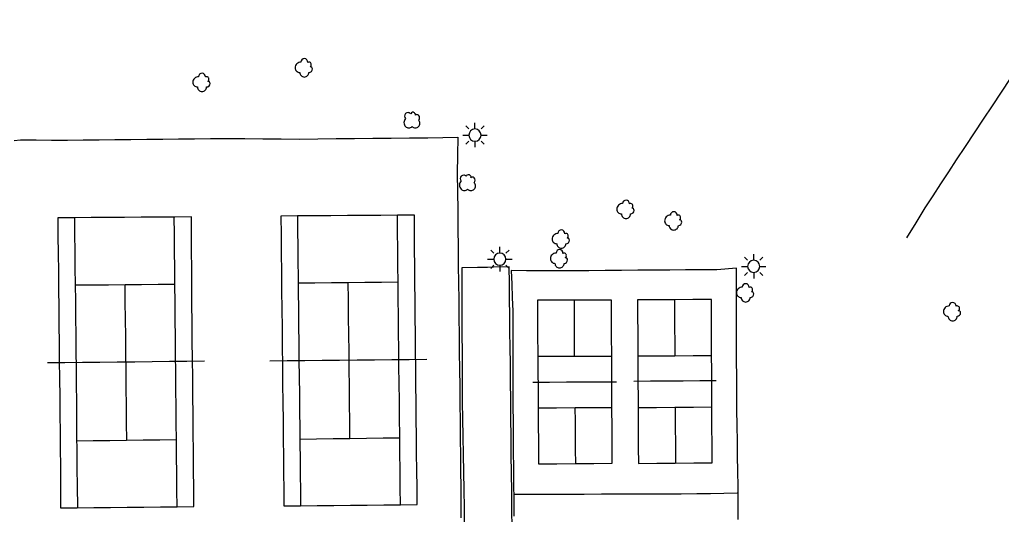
# Model space of a CAD drawing. Header units: feet. Extents: x 3174203 to 3175581, y 1715832 to 1717426.
# Drawn here: x 3174429.3 to 3174693.1, y 1716078.7 to 1716211.7 of the extents above; entities that cross this region are included whole.
import ezdxf

# ---------------------------------------------------------------- set-up
doc = ezdxf.new("R2010")
doc.units = ezdxf.units.FT
doc.header["$MEASUREMENT"] = 0
for name, color, linetype, lineweight, true_color in [('FENCE', 201, 'Continuous', 30, 0xe39cff), ('MISCELLANEOUS', 225, 'Continuous', 30, 0x9c5f7c), ('TENNIS_COURT', 254, 'Continuous', 30, 0xceffb5)]:
    doc.layers.add(name, color=color, linetype=linetype, lineweight=lineweight, true_color=true_color)
for name, color, linetype, lineweight in [('FOOT_PATH', 2, 'Continuous', 30), ('LIGHT_POLE', 5, 'Continuous', 30), ('SHRUB', 14, 'Continuous', 30), ('SINGLE_TREE', 3, 'Continuous', 30)]:
    doc.layers.add(name, color=color, linetype=linetype, lineweight=lineweight)

# ---------------------------------------------------------------- blocks, each defined once
blk = doc.blocks.new('SYM205')
at = {"lineweight": -2}
for p, q in [((0, 0.25), (0, 0.5)), ((-0.25, 0.25), (-0.375, 0.375)), ((0.25, 0.25), (0.375, 0.375)), ((0.25, 0), (0.5, 0)), ((-0.25, -0.25), (-0.375, -0.375)), ((0, -0.25), (0, -0.5)), ((0.25, -0.25), (0.375, -0.375))]:
    blk.add_line(p, q, dxfattribs=at)
at = {"lineweight": -2, "flags": 128}
blk.add_lwpolyline([(-0.5, 0), (-0.25, 0, 1), (0.25, 0, 1), (-0.25, 0)], format="xyb", dxfattribs=at)
blk = doc.blocks.new('SYM205_1')
at = {"layer": 'LIGHT_POLE', "ltscale": 0.25, "xscale": 26.246667, "yscale": 26.246667, "zscale": 26.246667}
blk.add_blockref('SYM205', (0, 0), dxfattribs=at)
blk = doc.blocks.new('SYM003')
at = {"layer": 'LIGHT_POLE', "ltscale": 0.25, "xscale": 0.5, "yscale": 0.5, "zscale": 0.5}
blk.add_blockref('SYM205_1', (0, 0), dxfattribs=at)
blk = doc.blocks.new('SYM231')
at = {"layer": 'SHRUB', "ltscale": 0.25}
for centre, radius, start, end in [((-3.391965, -0.296476), 6.151557904322032, 89.999957, 180.000043), ((0.298974, 5.855085), 3.69093474259322, 89.999957, 180.000043), ((0.29898, 5.855085), 3.690934742593219, 354.734283, 90.000043), ((5.220229, 3.394459), 2.460623161728813, 342.885514, 120.419776), ((6.45054, 2.164144), 1.230311580864407, 269.999957, 24.295265), ((6.450541, -1.526791), 2.460623161728813, 359.999957, 90.000043), ((-4.622277, -0.296484), 4.921246323457626, 179.999957, 270.000043), ((0.298973, -5.217734), 4.921246323457627, 179.999957, 270.000043), ((0.298981, -5.217734), 4.921246323457626, 269.999957, 4.3e-05), ((5.22023, -1.526796), 3.690934742593219, 269.999957, 4.3e-05)]:
    blk.add_arc(centre, radius, start, end, dxfattribs=at)
blk = doc.blocks.new('SYM006')
at = {"layer": 'SHRUB', "ltscale": 0.25, "xscale": 0.5, "yscale": 0.5, "zscale": 0.5}
blk.add_blockref('SYM231', (0, 0), dxfattribs=at)
blk = doc.blocks.new('SYM217')
at = {"layer": 'SINGLE_TREE', "ltscale": 0.25}
for centre, radius, start, end in [((-2.259399, -2.219148), 6.151557904322033, 134.999957, 225.000043), ((-3.999321, 4.74055), 3.690934742593219, 134.999957, 225.000043), ((-3.999317, 4.740554), 3.690934742593219, 39.734283, 135.000043), ((1.220457, 6.480478), 2.460623161728813, 27.885514, 165.419776), ((2.960383, 6.480475), 1.230311580864406, 314.999957, 69.295265), ((5.570268, 3.870591), 2.460623161728813, 44.999957, 135.000043), ((4.70031, 3.000626), 3.690934742593219, 314.999957, 45.000043), ((3.830349, -3.08911), 4.921246323457626, 314.999957, 45.000043), ((-3.129355, -3.089116), 4.921246323457626, 224.999957, 315.000043), ((3.830344, -3.089116), 4.921246323457627, 224.999957, 315.000043)]:
    blk.add_arc(centre, radius, start, end, dxfattribs=at)
blk = doc.blocks.new('SYM007')
at = {"layer": 'SINGLE_TREE', "ltscale": 0.25, "xscale": 0.5, "yscale": 0.5, "zscale": 0.5}
blk.add_blockref('SYM217', (0, 0), dxfattribs=at)

msp = doc.modelspace()

# ---------------------------------------------------------------- linework, layer by layer
at = {"layer": 'FENCE'}
for points in [[(3174667.507576, 1716153.190889, 5240.561), (3174669.979046, 1716157.18126, 5240.459), (3174672.450516, 1716161.171632, 5240.379), (3174674.547528, 1716164.390056, 5240.701), (3174676.644539, 1716167.608481, 5240.99), (3174678.741551, 1716170.826905, 5241.642), (3174680.838563, 1716174.04533, 5242.122), (3174683.247817, 1716177.680682, 5243.166), (3174685.657071, 1716181.316034, 5243.915), (3174688.066325, 1716184.951387, 5244.847), (3174690.475579, 1716188.586739, 5245.623), (3174692.884833, 1716192.222091, 5246.504), (3174695.294087, 1716195.857443, 5247.339), (3174697.703341, 1716199.492796, 5248.052), (3174700.082468, 1716203.347407, 5248.992), (3174702.098554, 1716206.124397, 5249.63), (3174704.11464, 1716208.901388, 5250.012), (3174706.130725, 1716211.678378, 5250.325)], [(3174427.79658, 1716179.272709, 5244.021), (3174429.573545, 1716179.466454, 5244.008635), (3174433.723476, 1716179.395131, 5243.985593), (3174437.873406, 1716179.323808, 5243.959822), (3174442.131324, 1716179.372476, 5243.928725), (3174446.389243, 1716179.421145, 5243.893532), (3174450.647161, 1716179.469814, 5243.85762), (3174454.905079, 1716179.518483, 5243.817969), (3174459.162998, 1716179.567151, 5243.777), (3174463.420916, 1716179.61582, 5243.739818), (3174467.706464, 1716179.652333, 5243.703854), (3174471.992012, 1716179.688847, 5243.670438), (3174476.27756, 1716179.72536, 5243.63892), (3174480.563108, 1716179.761873, 5243.604079), (3174484.848656, 1716179.798386, 5243.56863), (3174489.744942, 1716179.763224, 5243.525012), (3174494.641228, 1716179.728061, 5243.484867), (3174499.537514, 1716179.692898, 5243.445353), (3174504.4338, 1716179.657736, 5243.409294), (3174509.361376, 1716179.705673, 5243.37136), (3174514.288953, 1716179.75361, 5243.3305), (3174519.21653, 1716179.801546, 5243.293125), (3174524.144106, 1716179.849483, 5243.259), (3174529.071683, 1716179.89742, 5243.226153), (3174533.99926, 1716179.945357, 5243.196648), (3174538.926837, 1716179.993294, 5243.167767), (3174542.926731, 1716180.08318, 5243.14725), (3174546.926625, 1716180.173066, 5243.128), (3174546.866106, 1716175.293151, 5243.094806), (3174546.805586, 1716170.413236, 5243.056833), (3174546.861776, 1716165.469283, 5243.018313), (3174546.917966, 1716160.52533, 5242.979688), (3174546.974157, 1716155.581378, 5242.93625), (3174547.030347, 1716150.637425, 5242.892313), (3174547.086537, 1716145.693472, 5242.851), (3174547.138783, 1716141.053879, 5242.817), (3174547.191029, 1716136.414286, 5242.781875), (3174547.243275, 1716131.774693, 5242.744875), (3174547.295521, 1716127.1351, 5242.709), (3174547.347767, 1716122.495507, 5242.678), (3174547.400013, 1716117.855914, 5242.643375), (3174547.452259, 1716113.216321, 5242.608903), (3174547.504505, 1716108.576728, 5242.577313), (3174547.556751, 1716103.937134, 5242.54625), (3174547.608997, 1716099.297541, 5242.516951), (3174547.661243, 1716094.657948, 5242.484553), (3174547.694961, 1716090.507931, 5242.45775), (3174547.728679, 1716086.357915, 5242.43325), (3174547.762398, 1716082.207898, 5242.407855), (3174547.796116, 1716078.057881, 5242.383203)], [(3174622.2413, 1716077.602815, 5241.906), (3174622.231678, 1716082.022634, 5241.943554), (3174622.222057, 1716086.442452, 5241.981215), (3174622.147172, 1716090.503614, 5242.02025), (3174622.072287, 1716094.564776, 5242.061031), (3174621.997402, 1716098.625939, 5242.0985), (3174621.922518, 1716102.687101, 5242.133253), (3174621.894505, 1716107.075578, 5242.17375), (3174621.866493, 1716111.464055, 5242.21225), (3174621.838481, 1716115.852532, 5242.24675), (3174621.810469, 1716120.241009, 5242.2815), (3174621.782457, 1716124.629486, 5242.320989), (3174621.774872, 1716128.701337, 5242.357112), (3174621.767288, 1716132.773187, 5242.389458), (3174621.759703, 1716136.845038, 5242.418009), (3174621.752118, 1716140.916889, 5242.442834), (3174621.744533, 1716144.988739, 5242.466985), (3174616.511431, 1716144.566556, 5242.502759), (3174612.290173, 1716144.545831, 5242.528533), (3174608.068916, 1716144.525106, 5242.550689), (3174603.847659, 1716144.504381, 5242.569045), (3174599.626402, 1716144.483656, 5242.585272), (3174595.243596, 1716144.43703, 5242.602926), (3174590.860791, 1716144.390403, 5242.624882), (3174586.477986, 1716144.343777, 5242.65075), (3174582.095181, 1716144.297151, 5242.678236), (3174577.712375, 1716144.250525, 5242.705726), (3174573.610576, 1716144.273537, 5242.726865), (3174569.508777, 1716144.29655, 5242.746513), (3174565.406979, 1716144.319563, 5242.762), (3174561.30518, 1716144.342575, 5242.833), (3174561.43522, 1716140.723856, 5242.784), (3174561.56526, 1716137.105137, 5242.744298), (3174561.6953, 1716133.486418, 5242.708413), (3174561.702422, 1716129.189177, 5242.667176), (3174561.709545, 1716124.891937, 5242.6295), (3174561.716668, 1716120.594696, 5242.59275), (3174561.723791, 1716116.297456, 5242.55275), (3174561.730913, 1716112.000215, 5242.51075), (3174561.759743, 1716107.929239, 5242.4735), (3174561.788573, 1716103.858264, 5242.44025), (3174561.817403, 1716099.787288, 5242.40875), (3174561.846233, 1716095.716312, 5242.373669), (3174561.889279, 1716091.414329, 5242.33325), (3174561.932325, 1716087.112345, 5242.28875), (3174561.97537, 1716082.810362, 5242.24425), (3174562.018416, 1716078.508379, 5242.20225)], [(3174562.06532, 1716084.35918, 5242.25), (3174566.758864, 1716084.372593, 5242.230834), (3174571.452409, 1716084.386006, 5242.207788), (3174576.145954, 1716084.399419, 5242.181655), (3174580.839498, 1716084.412832, 5242.155), (3174585.533043, 1716084.426245, 5242.123555), (3174589.80419, 1716084.441187, 5242.099), (3174594.075337, 1716084.456129, 5242.077766), (3174598.346485, 1716084.471072, 5242.059563), (3174602.617632, 1716084.486014, 5242.046), (3174606.888779, 1716084.500956, 5242.032112), (3174611.159927, 1716084.515898, 5242.015448), (3174614.748907, 1716084.576753, 5242.0025), (3174618.337887, 1716084.637609, 5241.988375), (3174621.926868, 1716084.698464, 5241.97)]]:
    msp.add_polyline3d(points, dxfattribs=at)
at = {"layer": 'FOOT_PATH'}
msp.add_polyline3d([(3174561.506812, 1716075.320513, 5242.123633), (3174561.458023, 1716080.215128, 5242.174499), (3174561.409235, 1716085.109742, 5242.222375), (3174561.360447, 1716090.004357, 5242.269844), (3174561.311658, 1716094.898971, 5242.321), (3174561.26287, 1716099.793586, 5242.36975), (3174561.214082, 1716104.6882, 5242.4135), (3174561.165294, 1716109.582815, 5242.455563), (3174561.116505, 1716114.477429, 5242.50025), (3174561.067717, 1716119.372044, 5242.548589), (3174561.013269, 1716123.699021, 5242.588), (3174560.95882, 1716128.025998, 5242.630368), (3174560.904372, 1716132.352976, 5242.676255), (3174560.849923, 1716136.679953, 5242.72331), (3174560.795475, 1716141.006931, 5242.776), (3174560.741026, 1716145.333908, 5242.818), (3174556.491604, 1716145.246972, 5242.303), (3174554.919464, 1716145.214808, 5242.25653), (3174552.242182, 1716145.160036, 5242.324), (3174547.99276, 1716145.073099, 5242.858), (3174548.012493, 1716140.57637, 5242.802), (3174548.032227, 1716136.079641, 5242.759107), (3174548.05196, 1716131.582911, 5242.719762), (3174548.071694, 1716127.086182, 5242.684193), (3174548.091428, 1716122.589453, 5242.65), (3174548.111161, 1716118.092723, 5242.62), (3174548.130895, 1716113.595994, 5242.58925), (3174548.150628, 1716109.099264, 5242.555), (3174548.170362, 1716104.602535, 5242.522202), (3174548.258226, 1716099.831694, 5242.488), (3174548.346091, 1716095.060853, 5242.451), (3174548.433955, 1716090.290012, 5242.417), (3174548.521819, 1716085.519171, 5242.38575), (3174548.609684, 1716080.74833, 5242.351539), (3174548.697548, 1716075.977489, 5242.313346)], dxfattribs=at)
at = {"layer": 'MISCELLANEOUS', "extrusion": (-0.010957156595627, 0.9999399685577824, 1.78260498e-08), "elevation": 1681233.751975, "flags": 128}
msp.add_lwpolyline([(-3193092.128728, 5243.18603), (-3193087.45086, 5243.218468), (-3193082.772992, 5243.25503), (-3193078.095124, 5243.295968), (-3193073.417256, 5243.33428), (-3193068.739388, 5243.37503), (-3193064.06152, 5243.41578), (-3193059.383653, 5243.45303), (-3193054.705785, 5243.494593), (-3193050.027917, 5243.54003)], dxfattribs=at)
at = {"layer": 'MISCELLANEOUS', "extrusion": (-0.0104913764010906, 0.9999449639961243, 1.80464302e-08), "elevation": 1682720.768854, "flags": 128}
msp.add_lwpolyline([(-3192368.347117, 5242.703633), (-3192363.66873, 5242.738977), (-3192358.990342, 5242.774995), (-3192354.311955, 5242.81457), (-3192349.633567, 5242.853883), (-3192344.955179, 5242.893133), (-3192340.276792, 5242.929633), (-3192335.598404, 5242.965633), (-3192330.920016, 5243.002883), (-3192326.241629, 5243.036633)], dxfattribs=at)
at = {"layer": 'MISCELLANEOUS', "extrusion": (-0.0044365413820643, 0.999990158501853, 6.37203756e-08), "elevation": 1702013.458883, "flags": 128}
msp.add_lwpolyline([(-3182149.496826, 5242.409547), (-3182153.979294, 5242.390297), (-3182158.461761, 5242.370547), (-3182162.944229, 5242.347766), (-3182167.426697, 5242.32986), (-3182171.909164, 5242.316547)], dxfattribs=at)
at = {"layer": 'MISCELLANEOUS', "extrusion": (0.0069277018326911, -0.9999760031857348, 1.73162227e-08), "elevation": -1694080.812894, "flags": 128}
msp.add_lwpolyline([(3186428.881876, 5242.304335), (3186424.45833, 5242.32421), (3186420.034784, 5242.346835), (3186415.611238, 5242.370773), (3186411.187692, 5242.391585), (3186406.764145, 5242.415335)], dxfattribs=at)
at = {"layer": 'TENNIS_COURT', "extrusion": (0.008897409328072, -0.9999604172702276, 3.32764686e-08), "elevation": -1687828.237507, "flags": 128}
msp.add_lwpolyline([(3189587.762258, 5243.651165), (3189592.22394, 5243.61686), (3189596.685622, 5243.581737), (3189601.147304, 5243.542227), (3189605.608986, 5243.503915), (3189610.070668, 5243.461884), (3189614.532351, 5243.416165)], dxfattribs=at)
at = {"layer": 'TENNIS_COURT', "extrusion": (0.9999521464560489, 0.0097828829053992, 8.7436795e-09), "elevation": 3191094.529355, "flags": 128}
msp.add_lwpolyline([(1684961.38948, 5243.168098), (1684966.029031, 5243.203848), (1684970.668583, 5243.235098), (1684975.308134, 5243.267098), (1684979.947686, 5243.300098), (1684984.587237, 5243.333348), (1684989.226789, 5243.362598), (1684993.86634, 5243.390348), (1684998.505891, 5243.416098), (1685003.145443, 5243.440098)], dxfattribs=at)
at = {"layer": 'TENNIS_COURT', "extrusion": (0.0102608180962962, -0.999947356420324, 8e-16), "elevation": -1683477.679317, "flags": 128}
msp.add_lwpolyline([(3191945.969825, 5243.117), (3191950.444722, 5243.079), (3191954.919618, 5243.044), (3191959.394515, 5243.0085), (3191963.869411, 5242.97625), (3191968.344308, 5242.939938), (3191972.819204, 5242.901)], dxfattribs=at)
at = {"layer": 'TENNIS_COURT', "extrusion": (-0.9999481866330782, -0.0101795898352292, 7.22552322e-08), "elevation": -3191822.679009, "flags": 128}
msp.add_lwpolyline([(-1683695.132212, 5242.940626), (-1683699.780257, 5242.974126), (-1683704.428303, 5243.005876), (-1683709.076348, 5243.041626), (-1683713.724393, 5243.075876), (-1683718.372439, 5243.106626), (-1683723.020484, 5243.138938), (-1683727.668529, 5243.173876), (-1683732.316574, 5243.206688), (-1683736.96462, 5243.235626)], dxfattribs=at)
at = {"layer": 'TENNIS_COURT', "extrusion": (-0.9999961107801725, -0.0027889827049358, 2.55730709e-08), "elevation": -3179379.073749, "flags": 128}
msp.add_lwpolyline([(-1707275.951111, 5242.591306), (-1707272.193913, 5242.554806), (-1707268.436716, 5242.523306), (-1707264.679518, 5242.491306), (-1707260.92232, 5242.460306)], dxfattribs=at)
at = {"layer": 'TENNIS_COURT', "extrusion": (-0.9999942551310104, -0.0033896467332191, 1e-16), "elevation": -3180377.096623, "flags": 128}
msp.add_lwpolyline([(-1705350.862647, 5242.508), (-1705354.616767, 5242.54425), (-1705358.370887, 5242.576625), (-1705362.125007, 5242.60575), (-1705365.879127, 5242.632)], dxfattribs=at)
at = {"layer": 'TENNIS_COURT', "extrusion": (0.0010253814169875, -0.9999994742963357, 4.40157144e-08), "elevation": -1712865.364479, "flags": 128}
msp.add_lwpolyline([(3176326.423405, 5242.629393), (3176331.384975, 5242.608393), (3176336.346545, 5242.582393), (3176341.308115, 5242.552393), (3176346.269685, 5242.522393)], dxfattribs=at)
at = {"layer": 'TENNIS_COURT', "extrusion": (-0.0059480146793902, 0.9999823104042262, 7.334088e-10), "elevation": 1697208.559909, "flags": 128}
msp.add_lwpolyline([(-3184746.642705, 5242.410755), (-3184751.595382, 5242.392005), (-3184756.548058, 5242.370443), (-3184761.500735, 5242.345755), (-3184766.453411, 5242.317755)], dxfattribs=at)
at = {"layer": 'TENNIS_COURT', "extrusion": (0.0037855599716896, -0.9999928347421768, 7.74486582e-08), "elevation": -1704077.738833, "flags": 128}
msp.add_lwpolyline([(3181042.195453, 5242.562979), (3181047.150589, 5242.536979), (3181052.105724, 5242.510729), (3181057.060859, 5242.482229), (3181062.015995, 5242.455979)], dxfattribs=at)
at = {"layer": 'TENNIS_COURT', "extrusion": (0.9999592124211797, 0.0090318045810715, 1.530410501e-07), "elevation": 3189948.445762, "flags": 128}
msp.add_lwpolyline([(1687365.425006, 5241.896807), (1687361.67362, 5241.858807), (1687357.922233, 5241.825057), (1687354.170847, 5241.792057), (1687350.41946, 5241.759807)], dxfattribs=at)
at = {"layer": 'TENNIS_COURT', "extrusion": (0.0074800017490325, -0.9999720243955856, 1.695373568e-07), "elevation": -1692313.632396, "flags": 128}
msp.add_lwpolyline([(3187343.026603, 5242.57791), (3187347.979196, 5242.55241), (3187352.931789, 5242.53066), (3187357.884382, 5242.50516), (3187362.836974, 5242.47891)], dxfattribs=at)
at = {"layer": 'TENNIS_COURT', "extrusion": (-0.9999653521335403, -0.00832433375317, 1.042802185e-07), "elevation": -3188780.745154, "flags": 128}
msp.add_lwpolyline([(-1689621.762122, 5242.583527), (-1689616.771883, 5242.538014), (-1689611.781644, 5242.493103), (-1689606.791405, 5242.451527)], dxfattribs=at)
at = {"layer": 'TENNIS_COURT', "extrusion": (-0.0134683287922214, 0.9999092979463409, 1.03090586e-08), "elevation": 1673188.563914, "flags": 128}
msp.add_lwpolyline([(-3197269.677394, 5243.305751), (-3197274.14071, 5243.271001), (-3197278.604026, 5243.232251), (-3197283.067342, 5243.191876), (-3197287.530657, 5243.152276), (-3197291.993973, 5243.109775), (-3197296.457289, 5243.066751)], dxfattribs=at)
at = {"layer": 'TENNIS_COURT', "extrusion": (0.0126541136926489, -0.9999199334980045, 1.3884927e-09), "elevation": -1675791.226555, "flags": 128}
msp.add_lwpolyline([(3195966.083939, 5242.825327), (3195970.552001, 5242.792077), (3195975.020063, 5242.754327), (3195979.488124, 5242.720264), (3195983.956186, 5242.689296), (3195988.424248, 5242.654108), (3195992.89231, 5242.614327)], dxfattribs=at)
at = {"layer": 'TENNIS_COURT'}
for points in [[(3174439.542662, 1716158.502571, 5243.758), (3174439.594054, 1716153.706966, 5243.731), (3174439.645447, 1716148.911362, 5243.69307), (3174439.69684, 1716144.115758, 5243.658836), (3174439.748232, 1716139.320153, 5243.62827), (3174439.799625, 1716134.524549, 5243.598872), (3174439.851017, 1716129.728944, 5243.56825), (3174439.90241, 1716124.93334, 5243.537), (3174439.953803, 1716120.137736, 5243.507), (3174440.005195, 1716115.342131, 5243.47575), (3174440.056588, 1716110.546527, 5243.44575), (3174440.10798, 1716105.750923, 5243.413), (3174440.159373, 1716100.955318, 5243.382), (3174440.210766, 1716096.159714, 5243.355), (3174440.231453, 1716092.288744, 5243.334), (3174440.25214, 1716088.417774, 5243.30925), (3174440.272828, 1716084.546804, 5243.282804), (3174440.293515, 1716080.675834, 5243.253467), (3174444.768606, 1716080.721359, 5243.216742), (3174449.243698, 1716080.766884, 5243.17999), (3174453.718789, 1716080.812409, 5243.139808), (3174458.19388, 1716080.857934, 5243.1015), (3174462.668972, 1716080.90346, 5243.064913), (3174467.144063, 1716080.948985, 5243.02419), (3174471.619154, 1716080.99451, 5242.979), (3174476.094246, 1716081.040035, 5242.938), (3174476.046722, 1716085.980388, 5242.967), (3174475.999198, 1716090.920741, 5243.005095), (3174475.951675, 1716095.861094, 5243.039952), (3174475.904151, 1716100.801447, 5243.071341), (3174475.856628, 1716105.7418, 5243.0995), (3174475.809104, 1716110.682153, 5243.13225), (3174475.761581, 1716115.622506, 5243.162), (3174475.714057, 1716120.562859, 5243.19425), (3174475.666533, 1716125.503212, 5243.229), (3174475.61901, 1716130.443565, 5243.2635), (3174475.571486, 1716135.383918, 5243.29825), (3174475.523963, 1716140.324271, 5243.33643), (3174475.496365, 1716144.92763, 5243.3685), (3174475.468767, 1716149.530988, 5243.3975), (3174475.44117, 1716154.134347, 5243.4305), (3174475.413572, 1716158.737706, 5243.462), (3174470.929708, 1716158.708314, 5243.494875), (3174466.445845, 1716158.678922, 5243.530438), (3174461.961981, 1716158.64953, 5243.565), (3174457.478117, 1716158.620138, 5243.599875), (3174452.994253, 1716158.590746, 5243.631493), (3174448.510389, 1716158.561355, 5243.66598), (3174444.026526, 1716158.531963, 5243.704)], [(3174499.429986, 1716158.9906, 5243.261), (3174499.483038, 1716153.992089, 5243.238), (3174499.536089, 1716148.993578, 5243.199563), (3174499.589141, 1716143.995067, 5243.164281), (3174499.642193, 1716138.996556, 5243.132295), (3174499.695245, 1716133.998045, 5243.103303), (3174499.748297, 1716128.999534, 5243.073725), (3174499.801348, 1716124.001023, 5243.041), (3174499.8544, 1716119.002512, 5243.008), (3174499.907452, 1716114.004001, 5242.972), (3174499.960504, 1716109.00549, 5242.938), (3174500.013556, 1716104.006979, 5242.9), (3174500.066608, 1716099.008468, 5242.863808), (3174500.112943, 1716094.560357, 5242.834), (3174500.159279, 1716090.112246, 5242.805), (3174500.205614, 1716085.664136, 5242.77375), (3174500.25195, 1716081.216025, 5242.742848), (3174504.726895, 1716081.262423, 5242.707), (3174509.201841, 1716081.308822, 5242.668), (3174513.676787, 1716081.35522, 5242.6315), (3174518.151733, 1716081.401618, 5242.596301), (3174522.626679, 1716081.448016, 5242.561595), (3174527.101625, 1716081.494415, 5242.522942), (3174531.576571, 1716081.540813, 5242.483), (3174536.051516, 1716081.587211, 5242.431), (3174535.99895, 1716086.169564, 5242.467), (3174535.946383, 1716090.751916, 5242.504927), (3174535.893816, 1716095.334269, 5242.538336), (3174535.841249, 1716099.916621, 5242.567641), (3174535.788682, 1716104.498974, 5242.598), (3174535.736115, 1716109.081326, 5242.628793), (3174535.694341, 1716113.639732, 5242.66125), (3174535.652567, 1716118.198137, 5242.69), (3174535.610793, 1716122.756542, 5242.720188), (3174535.569019, 1716127.314948, 5242.75375), (3174535.527245, 1716131.873353, 5242.78575), (3174535.485471, 1716136.431758, 5242.815875), (3174535.443697, 1716140.990163, 5242.84925), (3174535.401923, 1716145.548569, 5242.882563), (3174535.360149, 1716150.106974, 5242.913), (3174535.318375, 1716154.665379, 5242.946), (3174535.276601, 1716159.223785, 5242.982), (3174530.795774, 1716159.194637, 5243.02), (3174526.314947, 1716159.165489, 5243.05725), (3174521.83412, 1716159.13634, 5243.091), (3174517.353293, 1716159.107192, 5243.122363), (3174512.872466, 1716159.078044, 5243.156306), (3174508.39164, 1716159.048896, 5243.191662), (3174503.910813, 1716159.019748, 5243.231)], [(3174595.213231, 1716136.506768, 5242.547), (3174595.234013, 1716132.111611, 5242.514), (3174595.254796, 1716127.716454, 5242.468974), (3174595.275579, 1716123.321297, 5242.427867), (3174595.296362, 1716118.92614, 5242.390669), (3174595.317145, 1716114.530983, 5242.35472), (3174595.337928, 1716110.135826, 5242.317563), (3174595.358711, 1716105.740669, 5242.282855), (3174595.380281, 1716101.372281, 5242.252279), (3174595.401851, 1716097.003892, 5242.222415), (3174595.42342, 1716092.635504, 5242.196458), (3174600.375047, 1716092.680039, 5242.164946), (3174605.326674, 1716092.724575, 5242.129573), (3174610.278301, 1716092.76911, 5242.09), (3174615.229927, 1716092.813645, 5242.059), (3174615.207071, 1716097.676775, 5242.1), (3174615.184214, 1716102.539904, 5242.149121), (3174615.161358, 1716107.403033, 5242.19424), (3174615.138501, 1716112.266162, 5242.23794), (3174615.115644, 1716117.129291, 5242.27825), (3174615.092788, 1716121.992421, 5242.317392), (3174615.069931, 1716126.85555, 5242.352486), (3174615.047075, 1716131.718679, 5242.383546), (3174615.024218, 1716136.581808, 5242.413321), (3174610.071471, 1716136.563048, 5242.448204), (3174605.118724, 1716136.544288, 5242.484408), (3174600.165977, 1716136.525528, 5242.527)], [(3174568.304127, 1716136.428567, 5242.69), (3174568.338751, 1716131.664822, 5242.656), (3174568.373375, 1716126.901078, 5242.605324), (3174568.408, 1716122.137333, 5242.558287), (3174568.442624, 1716117.373589, 5242.515147), (3174568.477248, 1716112.609844, 5242.475), (3174568.511873, 1716107.8461, 5242.435), (3174568.546497, 1716103.082355, 5242.395381), (3174568.581121, 1716098.318611, 5242.359146), (3174568.603932, 1716092.514397, 5242.319004), (3174573.556839, 1716092.550928, 5242.28562), (3174578.509746, 1716092.587459, 5242.247886), (3174583.462653, 1716092.623989, 5242.206), (3174588.41556, 1716092.66052, 5242.188), (3174588.38918, 1716097.52548, 5242.234), (3174588.362799, 1716102.39044, 5242.282505), (3174588.336419, 1716107.255399, 5242.32737), (3174588.310039, 1716112.120359, 5242.370946), (3174588.283658, 1716116.985319, 5242.41175), (3174588.257278, 1716121.850279, 5242.451534), (3174588.230897, 1716126.715239, 5242.487599), (3174588.204517, 1716131.580198, 5242.519738), (3174588.178136, 1716136.445158, 5242.551157), (3174583.209634, 1716136.44101, 5242.586544), (3174578.241131, 1716136.436862, 5242.623332), (3174573.272629, 1716136.432714, 5242.664)]]:
    msp.add_polyline3d(points, close=True, dxfattribs=at)
for points in [[(3174444.015185, 1716158.531888, 5243.706), (3174444.063777, 1716154.055582, 5243.676375), (3174444.112368, 1716149.579276, 5243.644813), (3174444.160959, 1716145.102969, 5243.617672), (3174444.209551, 1716140.626663, 5243.59325), (3174444.258142, 1716136.150357, 5243.568188), (3174444.306733, 1716131.67405, 5243.54), (3174444.355325, 1716127.197744, 5243.511), (3174444.403916, 1716122.721438, 5243.482549), (3174444.445291, 1716118.217571, 5243.45025), (3174444.486665, 1716113.713703, 5243.419), (3174444.52804, 1716109.209836, 5243.38925), (3174444.569414, 1716104.705969, 5243.36025), (3174444.610789, 1716100.202101, 5243.33), (3174444.652164, 1716095.698234, 5243.30275), (3174444.693538, 1716091.194367, 5243.27555), (3174444.734913, 1716086.690499, 5243.245449), (3174444.801831, 1716080.721697, 5243.2)], [(3174471.581387, 1716080.994125, 5242.98), (3174471.536878, 1716085.477743, 5243.00075), (3174471.49237, 1716089.96136, 5243.026), (3174471.447861, 1716094.444977, 5243.056), (3174471.403352, 1716098.928594, 5243.0855), (3174471.358844, 1716103.412212, 5243.12), (3174471.314335, 1716107.895829, 5243.151), (3174471.269827, 1716112.379446, 5243.177438), (3174471.220945, 1716117.088019, 5243.206), (3174471.172064, 1716121.796592, 5243.239), (3174471.123183, 1716126.505165, 5243.272), (3174471.074301, 1716131.213738, 5243.301926), (3174471.02542, 1716135.922311, 5243.331028), (3174470.982407, 1716140.479355, 5243.3615), (3174470.939393, 1716145.036399, 5243.395875), (3174470.89638, 1716149.593443, 5243.427), (3174470.853367, 1716154.150488, 5243.45525), (3174470.810353, 1716158.707532, 5243.481)], [(3174503.913846, 1716159.019768, 5243.233), (3174503.950614, 1716154.944207, 5243.206), (3174503.987383, 1716150.868646, 5243.17875), (3174504.024152, 1716146.793084, 5243.149438), (3174504.06092, 1716142.717523, 5243.123), (3174504.097689, 1716138.641962, 5243.100478), (3174504.149771, 1716134.072776, 5243.072), (3174504.201853, 1716129.503591, 5243.044), (3174504.253935, 1716124.934405, 5243.014), (3174504.306017, 1716120.365219, 5242.981), (3174504.358099, 1716115.796033, 5242.94575), (3174504.410181, 1716111.226847, 5242.913438), (3174504.462263, 1716106.657661, 5242.882161), (3174504.514345, 1716102.088475, 5242.848644), (3174504.552969, 1716097.923224, 5242.816286), (3174504.591594, 1716093.757974, 5242.787), (3174504.630219, 1716089.592723, 5242.75975), (3174504.668844, 1716085.427472, 5242.7325), (3174504.707469, 1716081.262222, 5242.709)], [(3174531.527823, 1716081.540308, 5242.488), (3174531.481195, 1716086.190108, 5242.517063), (3174531.434568, 1716090.839908, 5242.54975), (3174531.38794, 1716095.489708, 5242.58425), (3174531.341313, 1716100.139508, 5242.614), (3174531.294685, 1716104.789308, 5242.642), (3174531.248057, 1716109.439108, 5242.67125), (3174531.20143, 1716114.088908, 5242.705387), (3174531.154802, 1716118.738708, 5242.742296), (3174531.108851, 1716123.233772, 5242.7755), (3174531.0629, 1716127.728836, 5242.80675), (3174531.01695, 1716132.223899, 5242.83725), (3174530.970999, 1716136.718963, 5242.86875), (3174530.925048, 1716141.214027, 5242.9), (3174530.879097, 1716145.709091, 5242.9305), (3174530.833146, 1716150.204154, 5242.964156), (3174530.787195, 1716154.699218, 5242.992813), (3174530.741244, 1716159.194282, 5243.017)]]:
    msp.add_polyline3d(points, dxfattribs=at)

# ---------------------------------------------------------------- block references
at = {"layer": 'LIGHT_POLE', "ltscale": 0.25, "xscale": 0.5, "yscale": 0.5, "zscale": 0.5}
for p in [(3174551.5528, 1716180.7112, 5243.2609), (3174558.232, 1716147.4112, 5242.4694), (3174626.3868, 1716145.4993, 5242.4927)]:
    msp.add_blockref('SYM003', p, dxfattribs=at)
at = {"layer": 'SHRUB', "ltscale": 0.25, "xscale": 0.5, "yscale": 0.5, "zscale": 0.5}
for p in [(3174505.6781, 1716198.829, 5247.4983), (3174478.1938, 1716194.9201, 5246.1748), (3174592.0331, 1716160.8795, 5242.807), (3174604.8595, 1716157.7759, 5242.844), (3174574.6743, 1716152.87, 5243.2432), (3174574.178, 1716147.5999, 5243.0742), (3174624.1546, 1716138.4619, 5242.4549), (3174679.7113, 1716133.4173, 5240.338)]:
    msp.add_blockref('SYM006', p, dxfattribs=at)
at = {"layer": 'SINGLE_TREE', "ltscale": 0.25, "xscale": 0.5, "yscale": 0.5, "zscale": 0.5}
for p in [(3174534.5908, 1716184.6304, 5243.9862), (3174549.5016, 1716167.8485, 5243.0917)]:
    msp.add_blockref('SYM007', p, dxfattribs=at)

doc.saveas('drawing.dxf')
